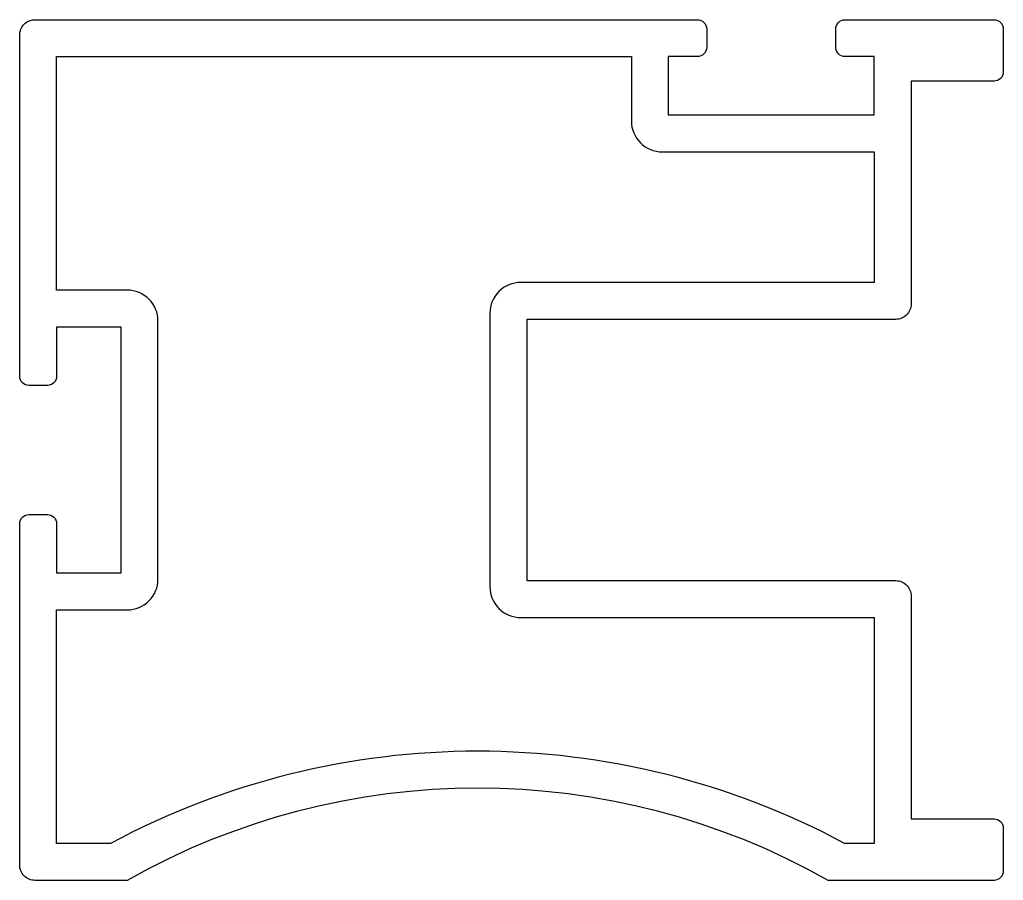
# Model space of a CAD drawing. Extents: x 202.8 to 234.8, y 290.9 to 318.9.
import ezdxf

# ---------------------------------------------------------------- set-up
doc = ezdxf.new("R2010")
doc.units = 0
doc.layers.get('0').update_dxf_attribs({"linetype": 'CONTINUOUS'})

msp = doc.modelspace()

# ---------------------------------------------------------------- linework, layer by layer
at = {"ltscale": 0.05}
msp.add_line((204.811, 318.864), (205.161, 318.864), dxfattribs=at)
for points in [[(231.811, 292.864), (234.511, 292.864, -0.414214), (234.811, 292.564), (234.811, 291.164, -0.414214), (234.511, 290.864), (229.109, 290.864, 0.263181), (206.311, 290.864), (203.311, 290.864, -0.414214), (202.811, 291.364), (202.811, 302.464, -0.414214), (203.111, 302.764), (203.711, 302.764, -0.414214), (204.011, 302.464), (204.011, 300.864), (206.111, 300.864), (206.111, 308.864), (204.011, 308.864), (204.011, 307.264, -0.414214), (203.711, 306.964), (203.111, 306.964, -0.414214), (202.811, 307.264), (202.811, 318.364, -0.414214), (203.311, 318.864), (224.861, 318.864, -0.414214), (225.161, 318.564), (225.161, 317.964, -0.414214), (224.861, 317.664), (223.911, 317.664), (223.911, 315.764), (230.611, 315.764), (230.611, 317.664), (229.661, 317.664, -0.414214), (229.361, 317.964), (229.361, 318.564, -0.414214), (229.661, 318.864), (234.511, 318.864, -0.414214), (234.811, 318.564), (234.811, 317.164, -0.414214), (234.511, 316.864), (231.811, 316.864), (231.811, 309.614, -0.414214), (231.311, 309.114), (219.311, 309.114), (219.311, 300.614), (231.311, 300.614, -0.414214), (231.811, 300.114)], [(204.011, 310.064), (204.011, 317.664), (222.711, 317.664), (222.711, 315.564, 0.414214), (223.711, 314.564), (230.611, 314.564), (230.611, 310.314), (219.111, 310.314, 0.414214), (218.111, 309.314), (218.111, 300.414, 0.414214), (219.111, 299.414), (230.611, 299.414), (230.611, 292.064), (229.649, 292.064, 0.251279), (205.771, 292.064), (204.011, 292.064), (204.011, 299.664), (206.311, 299.664, 0.414214), (207.311, 300.664), (207.311, 309.064, 0.414214), (206.311, 310.064)]]:
    msp.add_lwpolyline(points, format="xyb", close=True, dxfattribs=at)

doc.saveas('drawing.dxf')
